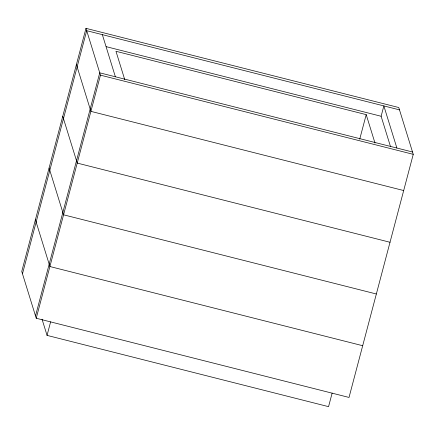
<?xml version="1.0" encoding="UTF-8"?>
<svg xmlns="http://www.w3.org/2000/svg" width="435" height="435" viewBox="0 0 435 435"><rect width="100%" height="100%" fill="white"/><g stroke="black" fill="none" stroke-linecap="round" stroke-linejoin="round"><path stroke-width="0.65" d="M85.978 28.346L21.75 271.445L36.23 318.251L349.022 397.438L413.25 154.338L398.77 107.532L85.978 28.346L100.463 75.157L36.23 318.251M22.473 273.784L86.701 30.689L399.493 109.87M35.507 315.913L99.74 72.814L412.527 152M332.144 393.077L328.555 406.654L47.051 335.385L50.634 321.808M359.712 139.205L366.205 114.639L115.971 51.292L124.763 79.697M390.543 146.72L381.12 116.259L383.849 105.912L396.889 148.041M106.189 46.659L381.12 116.259M100.463 75.157L413.25 154.338M403.685 190.546L90.893 111.36L76.413 64.554M390.021 242.268L77.229 163.082L62.749 116.275M376.351 293.989L63.564 214.803L49.079 167.997M362.687 345.711L49.9 266.53L35.414 219.724M366.205 114.639L374.992 143.044M102.345 34.648L115.378 76.772M42.037 319.187L47.051 335.385"/></g></svg>
